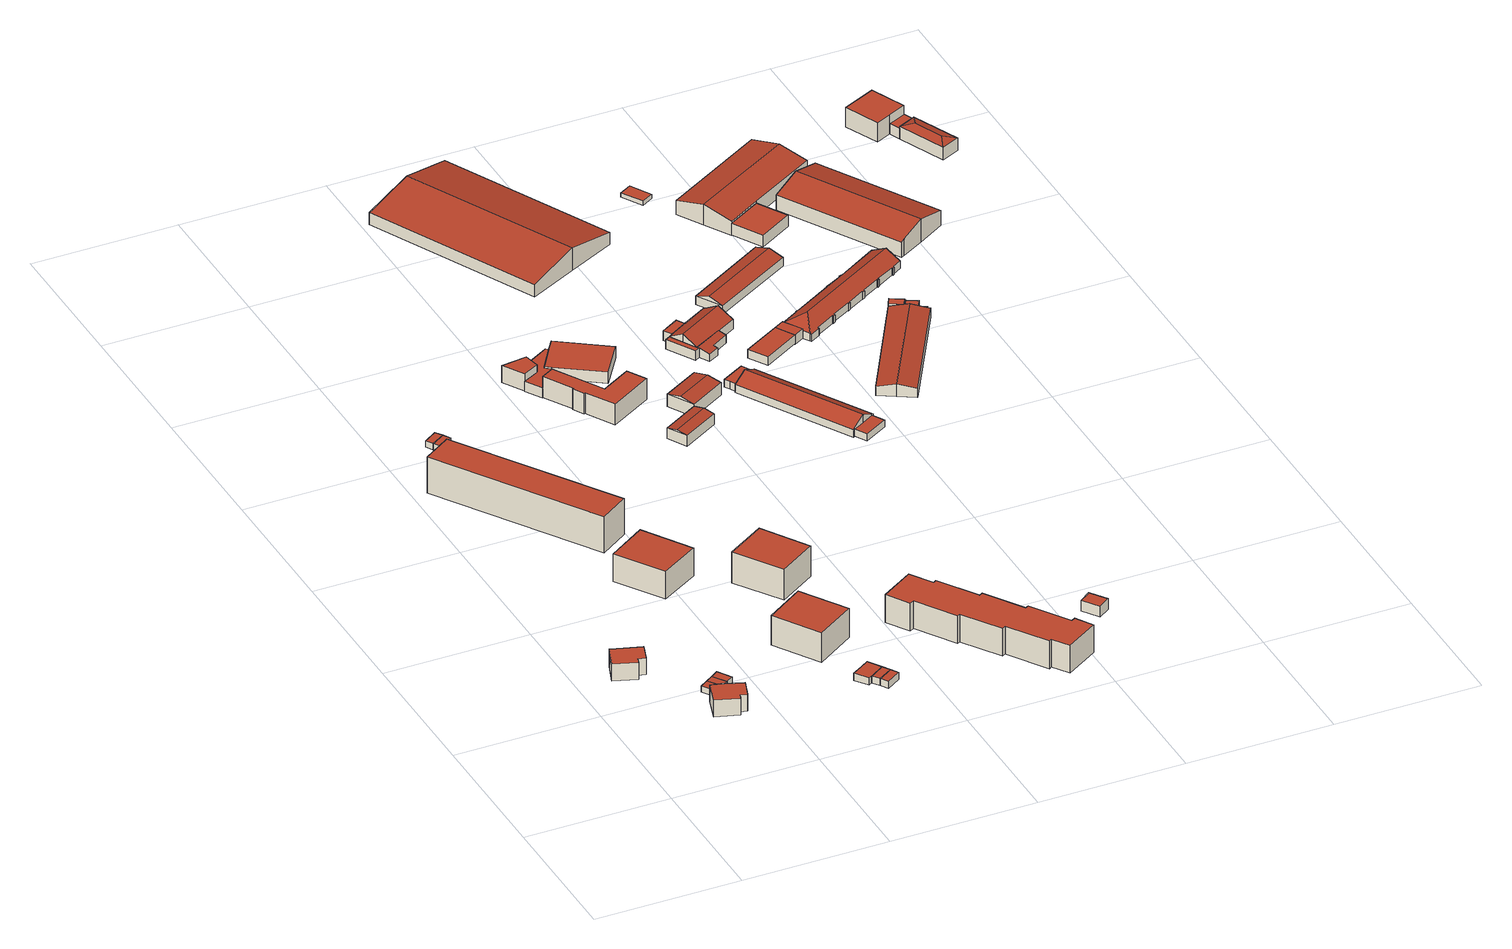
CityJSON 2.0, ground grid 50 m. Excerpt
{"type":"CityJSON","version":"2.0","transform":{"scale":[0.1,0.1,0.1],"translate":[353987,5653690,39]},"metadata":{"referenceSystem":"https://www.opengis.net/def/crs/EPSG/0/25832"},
"CityObjects":{
"building1":{"type":"Building","attributes":{"Geometrietyp2DReferenz":"3000","Gemeindeschluessel":"05315000","function":"31001_1010","roofType":"1000","measuredHeight":6.08,"storeysAboveGround":2},"address":[{"country":"Germany","locality":"Köln","thoroughfareNumber":"18","thoroughfareName":"Edelweißweg"}],"geometry":[{"type":"Solid","lod":"2","boundaries":[[[[0,1,2,3]],[[4,5,1,0]],[[6,7,5,4]],[[8,9,7,6]],[[10,11,9,8]],[[12,13,11,10]],[[14,15,13,12]],[[3,2,15,14]],[[12,10,8,6,4,0,3,14]],[[1,5,7,9,11,13,15,2]]]],"semantics":{"surfaces":[{"type":"WallSurface"},{"type":"RoofSurface"},{"type":"GroundSurface"}],"values":[[0,0,0,0,0,0,0,0,1,2]]}}]},
"building2":{"type":"Building","attributes":{"Geometrietyp2DReferenz":"3000","Gemeindeschluessel":"05315000","function":"31001_1010","roofType":"1000","measuredHeight":6.1,"storeysAboveGround":2},"address":[{"country":"Germany","locality":"Köln","thoroughfareNumber":"16","thoroughfareName":"Edelweißweg"}],"geometry":[{"type":"Solid","lod":"2","boundaries":[[[[16,17,18,19]],[[20,21,17,16]],[[22,23,21,20]],[[24,25,23,22]],[[26,27,25,24]],[[28,29,27,26]],[[19,18,29,28]],[[26,24,22,20,16,19,28]],[[17,21,23,25,27,29,18]]]],"semantics":{"surfaces":[{"type":"WallSurface"},{"type":"RoofSurface"},{"type":"GroundSurface"}],"values":[[0,0,0,0,0,0,0,1,2]]}}]},
"building3":{"type":"Building","attributes":{"Geometrietyp2DReferenz":"3000","Gemeindeschluessel":"05315000","function":"31001_2463","roofType":"1000","measuredHeight":2.07,"storeysAboveGround":1},"geometry":[{"type":"Solid","lod":"2","boundaries":[[[[30,31,32,33]],[[34,35,31,30]],[[36,37,35,34]],[[33,32,37,36]],[[34,30,33,36]],[[31,35,37,32]]]],"semantics":{"surfaces":[{"type":"WallSurface"},{"type":"RoofSurface"},{"type":"GroundSurface"}],"values":[[0,0,0,0,1,2]]}}]},
"building4":{"type":"Building","attributes":{"Geometrietyp2DReferenz":"3000","Gemeindeschluessel":"05315000","function":"31001_2463","roofType":"1000","measuredHeight":2.1,"storeysAboveGround":1},"geometry":[{"type":"Solid","lod":"2","boundaries":[[[[38,39,40,41]],[[30,31,39,38]],[[33,32,31,30]],[[41,40,32,33]],[[30,38,41,33]],[[39,31,32,40]]]],"semantics":{"surfaces":[{"type":"WallSurface"},{"type":"RoofSurface"},{"type":"GroundSurface"}],"values":[[0,0,0,0,1,2]]}}]},
"building5":{"type":"Building","attributes":{"Geometrietyp2DReferenz":"3000","Gemeindeschluessel":"05315000","function":"31001_2463","roofType":"1000","measuredHeight":2.1,"storeysAboveGround":1},"geometry":[{"type":"Solid","lod":"2","boundaries":[[[[42,43,44,45]],[[38,39,43,42]],[[41,40,39,38]],[[45,44,40,41]],[[38,42,45,41]],[[43,39,40,44]]]],"semantics":{"surfaces":[{"type":"WallSurface"},{"type":"RoofSurface"},{"type":"GroundSurface"}],"values":[[0,0,0,0,1,2]]}}]},
"building6":{"type":"Building","attributes":{"Geometrietyp2DReferenz":"3000","Gemeindeschluessel":"05315000","function":"31001_1010","roofType":"1000","measuredHeight":13.21,"storeysAboveGround":4},"address":[{"country":"Germany","locality":"Köln","thoroughfareNumber":"14","thoroughfareName":"Chrysanthemenweg"},{"country":"Germany","locality":"Köln","thoroughfareNumber":"8","thoroughfareName":"Chrysanthemenweg"},{"country":"Germany","locality":"Köln","thoroughfareNumber":"12","thoroughfareName":"Chrysanthemenweg"},{"country":"Germany","locality":"Köln","thoroughfareNumber":"10","thoroughfareName":"Chrysanthemenweg"}],"geometry":[{"type":"Solid","lod":"2","boundaries":[[[[46,47,48,49]],[[50,51,47,46]],[[52,53,51,50]],[[54,55,53,52]],[[49,48,55,54]],[[52,50,46,49,54]],[[47,51,53,55,48]]]],"semantics":{"surfaces":[{"type":"WallSurface"},{"type":"RoofSurface"},{"type":"GroundSurface"}],"values":[[0,0,0,0,0,1,2]]}}]},
"building7":{"type":"Building","attributes":{"Geometrietyp2DReferenz":"3000","Gemeindeschluessel":"05315000","function":"31001_1010","roofType":"1000","measuredHeight":10.16,"storeysAboveGround":3},"address":[{"country":"Germany","locality":"Köln","thoroughfareNumber":"4","thoroughfareName":"Dahlienweg"}],"geometry":[{"type":"Solid","lod":"2","boundaries":[[[[56,57,58,59]],[[60,61,57,56]],[[62,63,61,60]],[[59,58,63,62]],[[60,56,59,62]],[[57,61,63,58]]]],"semantics":{"surfaces":[{"type":"WallSurface"},{"type":"RoofSurface"},{"type":"GroundSurface"}],"values":[[0,0,0,0,1,2]]}}]},
"building8":{"type":"Building","attributes":{"Geometrietyp2DReferenz":"3000","Gemeindeschluessel":"05315000","function":"31001_2463","roofType":"1000","measuredHeight":2.31,"storeysAboveGround":1},"address":[{"country":"Germany","locality":"Köln","thoroughfareNumber":"4","thoroughfareName":"Chrysanthemenweg"}],"geometry":[{"type":"Solid","lod":"2","boundaries":[[[[64,65,66,67]],[[68,69,65,64]],[[70,71,69,68]],[[67,66,71,70]],[[68,64,67,70]],[[65,69,71,66]]]],"semantics":{"surfaces":[{"type":"WallSurface"},{"type":"RoofSurface"},{"type":"GroundSurface"}],"values":[[0,0,0,0,1,2]]}}]},
"building9":{"type":"Building","attributes":{"Geometrietyp2DReferenz":"3000","Gemeindeschluessel":"05315000","function":"31001_2463","roofType":"1000","measuredHeight":2.3,"storeysAboveGround":1},"address":[{"country":"Germany","locality":"Köln","thoroughfareNumber":"4","thoroughfareName":"Chrysanthemenweg"}],"geometry":[{"type":"Solid","lod":"2","boundaries":[[[[72,73,65,64]],[[74,75,73,72]],[[68,69,75,74]],[[64,65,69,68]],[[74,72,64,68]],[[73,75,69,65]]]],"semantics":{"surfaces":[{"type":"WallSurface"},{"type":"RoofSurface"},{"type":"GroundSurface"}],"values":[[0,0,0,0,1,2]]}}]},
"building10":{"type":"Building","attributes":{"Geometrietyp2DReferenz":"3000","Gemeindeschluessel":"05315000","function":"31001_2523","roofType":"1000","measuredHeight":2.63},"geometry":[{"type":"Solid","lod":"2","boundaries":[[[[76,77,78,79]],[[80,81,77,76]],[[82,83,81,80]],[[84,85,83,82]],[[86,87,85,84]],[[88,89,87,86]],[[90,91,89,88]],[[92,93,91,90]],[[79,78,93,92]],[[90,88,86,84,82,80,76,79,92]],[[77,81,83,85,87,89,91,93,78]]]],"semantics":{"surfaces":[{"type":"WallSurface"},{"type":"RoofSurface"},{"type":"GroundSurface"}],"values":[[0,0,0,0,0,0,0,0,0,1,2]]}}]},
"building11":{"type":"Building","attributes":{"Geometrietyp2DReferenz":"3000","Gemeindeschluessel":"05315000","function":"31001_1010","roofType":"1000","measuredHeight":10.64,"storeysAboveGround":3},"address":[{"country":"Germany","locality":"Köln","thoroughfareNumber":"2","thoroughfareName":"Dahlienweg"}],"geometry":[{"type":"Solid","lod":"2","boundaries":[[[[94,95,96,97]],[[98,99,95,94]],[[100,101,99,98]],[[97,96,101,100]],[[98,94,97,100]],[[95,99,101,96]]]],"semantics":{"surfaces":[{"type":"WallSurface"},{"type":"RoofSurface"},{"type":"GroundSurface"}],"values":[[0,0,0,0,1,2]]}}]},
"building12":{"type":"Building","attributes":{"Geometrietyp2DReferenz":"3000","Gemeindeschluessel":"05315000","function":"31001_2463","roofType":"1000","measuredHeight":2.55,"storeysAboveGround":1},"geometry":[{"type":"Solid","lod":"2","boundaries":[[[[84,85,87,86]],[[102,103,85,84]],[[104,105,103,102]],[[88,89,105,104]],[[86,87,89,88]],[[104,102,84,86,88]],[[85,103,105,89,87]]]],"semantics":{"surfaces":[{"type":"WallSurface"},{"type":"RoofSurface"},{"type":"GroundSurface"}],"values":[[0,0,0,0,0,1,2]]}}]},
"building13":{"type":"Building","attributes":{"Geometrietyp2DReferenz":"3000","Gemeindeschluessel":"05315000","function":"31001_2463","roofType":"1000","measuredHeight":2.54,"storeysAboveGround":1},"geometry":[{"type":"Solid","lod":"2","boundaries":[[[[106,107,103,102]],[[108,109,107,106]],[[104,105,109,108]],[[102,103,105,104]],[[108,106,102,104]],[[107,109,105,103]]]],"semantics":{"surfaces":[{"type":"WallSurface"},{"type":"RoofSurface"},{"type":"GroundSurface"}],"values":[[0,0,0,0,1,2]]}}]},
"building14":{"type":"Building","attributes":{"Geometrietyp2DReferenz":"3000","Gemeindeschluessel":"05315000","function":"31001_1010","roofType":"1000","measuredHeight":11.17,"storeysAboveGround":3},"address":[{"country":"Germany","locality":"Köln","thoroughfareNumber":"16","thoroughfareName":"Chrysanthemenweg"}],"geometry":[{"type":"Solid","lod":"2","boundaries":[[[[110,111,112,113]],[[114,115,111,110]],[[116,117,115,114]],[[113,112,117,116]],[[114,110,113,116]],[[111,115,117,112]]]],"semantics":{"surfaces":[{"type":"WallSurface"},{"type":"RoofSurface"},{"type":"GroundSurface"}],"values":[[0,0,0,0,1,2]]}}]},
"building15":{"type":"Building","attributes":{"Gemeindeschluessel":"05315000","Geometrietyp2DReferenz":"3000","function":"31001_3065"},"address":[{"country":"Germany","locality":"Köln","thoroughfareNumber":"42","thoroughfareName":"Neusser Landstr."}],"children":["building15-1","building15-2","building15-3","building15-4"]},
"building15-1":{"type":"BuildingPart","attributes":{"roofType":"1000","measuredHeight":7.59,"storeysAboveGround":2},"parents":["building15"],"geometry":[{"type":"MultiSurface","lod":"2","boundaries":[[[118,119,120,121]],[[122,123,119,118]],[[124,125,123,122]],[[126,127,125,124]],[[128,129,127,126]],[[130,131,132,133]],[[134,135,131,130]],[[136,137,135,134]],[[121,120,137,136]],[[134,130,133,138,139,128,126,124,122,118,121,136]],[[119,123,125,127,129,140,141,132,131,135,137,120]],[[128,139,142,143]],[[140,129,143,142]],[[139,138,144,142]],[[141,140,142,144]],[[138,133,145,144]],[[132,141,144,145]]],"semantics":{"surfaces":[{"type":"WallSurface"},{"type":"RoofSurface"},{"type":"GroundSurface"},{"type":"ClosureSurface"}],"values":[0,0,0,0,0,0,0,0,0,1,2,0,3,0,3,0,3]}}]},
"building15-2":{"type":"BuildingPart","attributes":{"roofType":"1000","measuredHeight":3.64,"storeysAboveGround":2},"address":[{"country":"Germany","locality":"Köln","thoroughfareNumber":"42","thoroughfareName":"Neusser Landstr."}],"parents":["building15"],"geometry":[{"type":"MultiSurface","lod":"2","boundaries":[[[146,147,148,143]],[[149,150,151,152]],[[153,154,150,149]],[[155,156,154,153]],[[157,158,159,160]],[[145,161,158,157]],[[145,157,160,162,155,153,149,152,163,146,143,142,144]],[[148,147,164,151,150,154,156,165,159,158,161,166,167]],[[140,129,148,167]],[[142,143,129,140]],[[168,169,164,147]],[[146,163,169,168]],[[169,170,151,164]],[[163,152,170,169]],[[155,162,165,156]],[[162,160,159,165]],[[132,141,166,161]],[[145,144,141,132]],[[141,140,167,166]],[[144,142,140,141]]],"semantics":{"surfaces":[{"type":"WallSurface"},{"type":"RoofSurface"},{"type":"GroundSurface"},{"type":"ClosureSurface"}],"values":[0,0,0,0,0,0,1,2,0,3,0,3,0,3,3,3,0,3,0,3]}}]},
"building15-3":{"type":"BuildingPart","attributes":{"roofType":"1000","measuredHeight":4.25,"storeysAboveGround":2},"address":[{"country":"Germany","locality":"Köln","thoroughfareNumber":"42","thoroughfareName":"Neusser Landstr."}],"parents":["building15"],"geometry":[{"type":"MultiSurface","lod":"2","boundaries":[[[171,172,156,173]],[[174,175,172,171]],[[176,177,175,174]],[[178,159,177,176]],[[174,171,173,179,178,176]],[[165,156,172,175,177,159]],[[178,179,162,160]],[[160,162,165,159]],[[179,173,155,162]],[[162,155,156,165]]],"semantics":{"surfaces":[{"type":"WallSurface"},{"type":"RoofSurface"},{"type":"GroundSurface"},{"type":"ClosureSurface"}],"values":[0,0,0,0,1,2,0,3,0,3]}}]},
"building15-4":{"type":"BuildingPart","attributes":{"roofType":"1000","measuredHeight":6.2,"storeysAboveGround":2},"address":[{"country":"Germany","locality":"Köln","thoroughfareNumber":"42","thoroughfareName":"Neusser Landstr."}],"parents":["building15"],"geometry":[{"type":"MultiSurface","lod":"2","boundaries":[[[180,170,181,182]],[[182,181,168,183]],[[184,180,182,183]],[[170,169,168,181]],[[180,184,163,152]],[[169,170,152,163]],[[184,183,146,163]],[[168,169,163,146]]],"semantics":{"surfaces":[{"type":"WallSurface"},{"type":"RoofSurface"},{"type":"GroundSurface"},{"type":"ClosureSurface"}],"values":[0,0,1,2,0,3,0,3]}}]},
"building16":{"type":"Building","attributes":{"Geometrietyp2DReferenz":"3000","Gemeindeschluessel":"05315000","function":"31001_1010","roofType":"1000","measuredHeight":10.11,"storeysAboveGround":3},"address":[{"country":"Germany","locality":"Köln","thoroughfareNumber":"18","thoroughfareName":"Chrysanthemenweg"},{"country":"Germany","locality":"Köln","thoroughfareNumber":"20","thoroughfareName":"Chrysanthemenweg"},{"country":"Germany","locality":"Köln","thoroughfareNumber":"22","thoroughfareName":"Chrysanthemenweg"},{"country":"Germany","locality":"Köln","thoroughfareNumber":"24","thoroughfareName":"Chrysanthemenweg"}],"geometry":[{"type":"Solid","lod":"2","boundaries":[[[[185,186,187,188]],[[189,190,186,185]],[[191,192,190,189]],[[193,194,192,191]],[[195,196,194,193]],[[197,198,196,195]],[[199,200,198,197]],[[201,202,200,199]],[[203,204,202,201]],[[205,206,204,203]],[[207,208,206,205]],[[209,210,208,207]],[[211,212,210,209]],[[213,214,212,211]],[[215,216,214,213]],[[217,218,216,215]],[[219,220,218,217]],[[221,222,220,219]],[[223,224,222,221]],[[188,187,224,223]],[[221,219,217,215,213,211,209,207,205,203,201,199,197,195,193,191,189,185,188,223]],[[186,190,192,194,196,198,200,202,204,206,208,210,212,214,216,218,220,222,224,187]]]],"semantics":{"surfaces":[{"type":"WallSurface"},{"type":"RoofSurface"},{"type":"GroundSurface"}],"values":[[0,0,0,0,0,0,0,0,0,0,0,0,0,0,0,0,0,0,0,0,1,2]]}}]},
"building17":{"type":"Building","attributes":{"Geometrietyp2DReferenz":"3000","Gemeindeschluessel":"05315000","function":"31001_2464","roofType":"3100","measuredHeight":4.54,"storeysAboveGround":1},"address":[{"country":"Germany","locality":"Köln","thoroughfareNumber":"42","thoroughfareName":"Neusser Landstr."}],"geometry":[{"type":"Solid","lod":"2","boundaries":[[[[225,226,227,228]],[[229,230,226,225]],[[231,232,230,229]],[[228,227,232,231]],[[225,233,229]],[[231,234,228]],[[228,234,233,225]],[[229,233,234,231]],[[226,230,232,227]]]],"semantics":{"surfaces":[{"type":"WallSurface"},{"type":"RoofSurface"},{"type":"GroundSurface"}],"values":[[0,0,0,0,0,0,1,1,2]]}}]},
"building18":{"type":"Building","attributes":{"Geometrietyp2DReferenz":"3000","Gemeindeschluessel":"05315000","function":"31001_2464","roofType":"3100","measuredHeight":5.49,"storeysAboveGround":1},"address":[{"country":"Germany","locality":"Köln","thoroughfareNumber":"42","thoroughfareName":"Neusser Landstr."}],"geometry":[{"type":"Solid","lod":"2","boundaries":[[[[235,236,237,238]],[[239,240,236,235]],[[241,242,240,239]],[[238,237,242,241]],[[235,243,239]],[[241,244,238]],[[238,244,243,235]],[[239,243,244,241]],[[236,240,242,237]]]],"semantics":{"surfaces":[{"type":"WallSurface"},{"type":"RoofSurface"},{"type":"GroundSurface"}],"values":[[0,0,0,0,0,0,1,1,2]]}}]},
"building19":{"type":"Building","attributes":{"Geometrietyp2DReferenz":"3000","Gemeindeschluessel":"05315000","function":"31001_2523","roofType":"1000","measuredHeight":3.87},"geometry":[{"type":"Solid","lod":"2","boundaries":[[[[245,246,247,248]],[[249,250,246,245]],[[251,252,250,249]],[[248,247,252,251]],[[249,245,248,251]],[[246,250,252,247]]]],"semantics":{"surfaces":[{"type":"WallSurface"},{"type":"RoofSurface"},{"type":"GroundSurface"}],"values":[[0,0,0,0,1,2]]}}]},
"building20":{"type":"Building","attributes":{"Geometrietyp2DReferenz":"3000","Gemeindeschluessel":"05315000","function":"31001_3210","roofType":"3100","measuredHeight":8.28,"storeysAboveGround":1},"address":[{"country":"Germany","locality":"Köln","thoroughfareNumber":"2a","thoroughfareName":"Stallagsbergweg"}],"geometry":[{"type":"Solid","lod":"2","boundaries":[[[[253,254,255,256]],[[257,258,254,253]],[[259,260,258,257]],[[261,262,260,259]],[[263,264,262,261]],[[265,266,264,263]],[[267,268,266,265]],[[256,255,268,267]],[[261,259,257,253,256,263]],[[267,265,263,256]],[[254,258,260,262,264,266,268,255]]]],"semantics":{"surfaces":[{"type":"WallSurface"},{"type":"RoofSurface"},{"type":"GroundSurface"}],"values":[[0,0,0,0,0,0,0,0,1,1,2]]}}]},
"building21":{"type":"Building","attributes":{"Geometrietyp2DReferenz":"3000","Gemeindeschluessel":"05315000","function":"31001_2143","roofType":"1000","measuredHeight":2.79,"storeysAboveGround":1},"address":[{"country":"Germany","locality":"Köln","thoroughfareNumber":"42","thoroughfareName":"Neusser Landstr."}],"geometry":[{"type":"Solid","lod":"2","boundaries":[[[[269,270,271,272]],[[273,274,270,269]],[[275,276,274,273]],[[277,278,276,275]],[[279,280,278,277]],[[272,271,280,279]],[[277,275,273,269,272,279]],[[270,274,276,278,280,271]]]],"semantics":{"surfaces":[{"type":"WallSurface"},{"type":"RoofSurface"},{"type":"GroundSurface"}],"values":[[0,0,0,0,0,0,1,2]]}}]},
"building22":{"type":"Building","attributes":{"name":"Oranjehof","Geometrietyp2DReferenz":"3000","Gemeindeschluessel":"05315000","function":"31001_2724","roofType":"3100","measuredHeight":5.48,"storeysAboveGround":1},"address":[{"country":"Germany","locality":"Köln","thoroughfareNumber":"42","thoroughfareName":"Neusser Landstr."}],"geometry":[{"type":"Solid","lod":"2","boundaries":[[[[281,282,283,284]],[[285,286,282,281]],[[287,288,286,285]],[[289,290,288,287]],[[291,292,290,289]],[[293,294,292,291]],[[295,296,294,293]],[[297,298,296,295]],[[299,300,298,297]],[[284,283,300,299]],[[285,281,284,299,297,287]],[[295,293,291,289,287,297]],[[282,286,288,290,292,294,296,298,300,283]]]],"semantics":{"surfaces":[{"type":"WallSurface"},{"type":"RoofSurface"},{"type":"GroundSurface"}],"values":[[0,0,0,0,0,0,0,0,0,0,1,1,2]]}}]},
"building23":{"type":"Building","attributes":{"Gemeindeschluessel":"05315000","Geometrietyp2DReferenz":"3000","function":"31001_2724"},"address":[{"country":"Germany","locality":"Köln","thoroughfareNumber":"42","thoroughfareName":"Neusser Landstr."}],"children":["building23-1","building23-2","building23-3","building23-4"]},
"building23-1":{"type":"BuildingPart","attributes":{"roofType":"3100","measuredHeight":6.53,"storeysAboveGround":1},"parents":["building23"],"geometry":[{"type":"MultiSurface","lod":"2","boundaries":[[[301,302,303,304]],[[305,306,302,301]],[[307,308,309,310]],[[311,312,308,307]],[[313,314,312,311]],[[315,316,314,313]],[[317,318,316,315]],[[311,307,310,305,301,304,319,313]],[[320,317,315,313,319]],[[321,322,303,302,306,309,308,312,314,316,318]],[[317,320,321,318]],[[319,323,320]],[[323,322,321,320]],[[319,304,324,323]],[[322,323,324,303]],[[310,309,306,305]]],"semantics":{"surfaces":[{"type":"WallSurface"},{"type":"RoofSurface"},{"type":"GroundSurface"},{"type":"ClosureSurface"}],"values":[0,0,0,0,0,0,0,1,1,2,3,0,3,0,3,3]}}]},
"building23-2":{"type":"BuildingPart","attributes":{"roofType":"2100","measuredHeight":3.76,"storeysAboveGround":1},"parents":["building23"],"geometry":[{"type":"MultiSurface","lod":"2","boundaries":[[[325,326,327,328]],[[329,330,326,325]],[[331,332,318,333]],[[334,335,332,331]],[[328,327,335,334]],[[331,333,336,329,325,328,334]],[[326,330,321,318,332,335,327]],[[336,320,329]],[[330,329,320,321]],[[336,333,317,320]],[[318,321,320,317]]],"semantics":{"surfaces":[{"type":"WallSurface"},{"type":"RoofSurface"},{"type":"GroundSurface"},{"type":"ClosureSurface"}],"values":[0,0,0,0,0,1,2,0,3,0,3]}}]},
"building23-3":{"type":"BuildingPart","attributes":{"roofType":"1000","measuredHeight":3.59,"storeysAboveGround":1},"parents":["building23"],"geometry":[{"type":"MultiSurface","lod":"2","boundaries":[[[324,303,337,338]],[[339,340,330,329]],[[338,337,340,339]],[[329,324,338,339]],[[303,330,340,337]],[[323,320,321,322]],[[324,323,322,303]],[[320,329,330,321]]],"semantics":{"surfaces":[{"type":"WallSurface"},{"type":"RoofSurface"},{"type":"GroundSurface"},{"type":"ClosureSurface"}],"values":[0,0,0,1,2,3,3,3]}}]},
"building23-4":{"type":"BuildingPart","attributes":{"roofType":"1000","measuredHeight":3.59,"storeysAboveGround":1},"parents":["building23"],"geometry":[{"type":"Solid","lod":"2","boundaries":[[[[341,342,343,344]],[[310,309,342,341]],[[344,343,306,305]],[[310,341,344,305]],[[342,309,306,343]],[[305,306,309,310]]]],"semantics":{"surfaces":[{"type":"WallSurface"},{"type":"RoofSurface"},{"type":"GroundSurface"},{"type":"ClosureSurface"}],"values":[[0,0,0,1,2,3]]}}]},
"building24":{"type":"Building","attributes":{"Geometrietyp2DReferenz":"3000","Gemeindeschluessel":"05315000","function":"31001_2143","roofType":"1000","measuredHeight":2.52,"storeysAboveGround":1},"address":[{"country":"Germany","locality":"Köln","thoroughfareNumber":"42","thoroughfareName":"Neusser Landstr."}],"geometry":[{"type":"Solid","lod":"2","boundaries":[[[[345,346,347,348]],[[349,350,346,345]],[[351,352,350,349]],[[348,347,352,351]],[[349,345,348,351]],[[346,350,352,347]]]],"semantics":{"surfaces":[{"type":"WallSurface"},{"type":"RoofSurface"},{"type":"GroundSurface"}],"values":[[0,0,0,0,1,2]]}}]},
"building25":{"type":"Building","attributes":{"Geometrietyp2DReferenz":"3000","Gemeindeschluessel":"05315000","function":"31001_2000","roofType":"1000","measuredHeight":3.19,"storeysAboveGround":1},"address":[{"country":"Germany","locality":"Köln","thoroughfareNumber":"42","thoroughfareName":"Neusser Landstr."}],"geometry":[{"type":"Solid","lod":"2","boundaries":[[[[353,354,355,356]],[[357,358,354,353]],[[359,360,358,357]],[[356,355,360,359]],[[357,353,356,359]],[[354,358,360,355]]]],"semantics":{"surfaces":[{"type":"WallSurface"},{"type":"RoofSurface"},{"type":"GroundSurface"}],"values":[[0,0,0,0,1,2]]}}]},
"building26":{"type":"Building","attributes":{"Geometrietyp2DReferenz":"3000","Gemeindeschluessel":"05315000","function":"31001_2724","roofType":"3100","measuredHeight":4.66,"storeysAboveGround":1},"address":[{"country":"Germany","locality":"Köln","thoroughfareNumber":"42","thoroughfareName":"Neusser Landstr."}],"geometry":[{"type":"Solid","lod":"2","boundaries":[[[[361,362,363,364]],[[365,366,362,361]],[[367,368,366,365]],[[364,363,368,367]],[[361,369,365]],[[367,370,364]],[[364,370,369,361]],[[365,369,370,367]],[[362,366,368,363]]]],"semantics":{"surfaces":[{"type":"WallSurface"},{"type":"RoofSurface"},{"type":"GroundSurface"}],"values":[[0,0,0,0,0,0,1,1,2]]}}]},
"building27":{"type":"Building","attributes":{"Geometrietyp2DReferenz":"3000","Gemeindeschluessel":"05315000","function":"31001_2500","roofType":"9999","measuredHeight":1.51,"storeysAboveGround":1},"address":[{"country":"Germany","locality":"Köln","thoroughfareNumber":"4","thoroughfareName":"Stallagsbergweg"}],"geometry":[{"type":"Solid","lod":"2","boundaries":[[[[371,372,373,374]],[[372,375,376,373]],[[371,377,375,372]],[[374,378,377,371]],[[373,376,378,374]],[[375,377,378,376]]]],"semantics":{"surfaces":[{"type":"RoofSurface"},{"type":"WallSurface"},{"type":"GroundSurface"}],"values":[[0,1,1,1,1,2]]}}]},
"building28":{"type":"Building","attributes":{"Geometrietyp2DReferenz":"3000","Gemeindeschluessel":"05315000","function":"31001_1110","roofType":"3100","measuredHeight":4.57,"storeysAboveGround":1},"address":[{"country":"Germany","locality":"Köln","thoroughfareNumber":"42","thoroughfareName":"Neusser Landstr."}],"geometry":[{"type":"Solid","lod":"2","boundaries":[[[[379,380,381,382]],[[383,384,380,379]],[[385,386,384,383]],[[387,388,386,385]],[[389,390,388,387]],[[391,392,390,389]],[[382,381,392,391]],[[385,383,379,387]],[[382,391,389,387,379]],[[380,384,386,388,390,392,381]]]],"semantics":{"surfaces":[{"type":"WallSurface"},{"type":"RoofSurface"},{"type":"GroundSurface"}],"values":[[0,0,0,0,0,0,0,1,1,2]]}}]},
"building29":{"type":"Building","attributes":{"name":"Oranjehof","Gemeindeschluessel":"05315000","Geometrietyp2DReferenz":"3000","function":"31001_1220"},"address":[{"country":"Germany","locality":"Köln","thoroughfareNumber":"42","thoroughfareName":"Neusser Landstr."}],"children":["building29-1","building29-2"]},
"building29-1":{"type":"BuildingPart","attributes":{"roofType":"5000","measuredHeight":5.51,"storeysAboveGround":1},"parents":["building29"],"geometry":[{"type":"Solid","lod":"2","boundaries":[[[[393,394,395,396]],[[397,398,394,393]],[[399,400,398,397]],[[401,402,400,399]],[[403,404,402,401]],[[405,406,404,403]],[[407,408,406,405]],[[409,410,408,407]],[[411,412,410,409]],[[413,414,412,411]],[[415,416,414,413]],[[417,418,416,415]],[[419,420,418,417]],[[421,422,420,419]],[[423,424,422,421]],[[425,426,424,423]],[[427,428,426,425]],[[429,430,428,427]],[[431,432,430,429]],[[433,434,432,431]],[[435,436,437,438]],[[439,440,436,435]],[[441,442,440,439]],[[443,444,442,441]],[[445,446,444,443]],[[447,448,446,445]],[[449,450,448,447]],[[451,452,450,449]],[[453,454,452,451]],[[455,456,454,453]],[[457,458,456,455]],[[459,460,458,457]],[[461,462,460,459]],[[463,464,462,461]],[[465,466,464,463]],[[467,468,466,465]],[[469,470,468,467]],[[471,472,470,469]],[[473,474,472,471]],[[475,476,474,473]],[[396,395,476,475]],[[465,463,461,459,457,455,453,451,449,447,445,443,441,439,435,438,477]],[[438,433,431,477]],[[431,429,427,425,423,421,419,417,415,413,411,409,407,405,403,401,399,397,393,396,475,473,471,469,467,465,477]],[[394,398,400,402,404,406,408,410,412,414,416,418,420,422,424,426,428,430,432,434,437,436,440,442,444,446,448,450,452,454,456,458,460,462,464,466,468,470,472,474,476,395]],[[433,438,437,434]]]],"semantics":{"surfaces":[{"type":"WallSurface"},{"type":"RoofSurface"},{"type":"GroundSurface"},{"type":"ClosureSurface"}],"values":[[0,0,0,0,0,0,0,0,0,0,0,0,0,0,0,0,0,0,0,0,0,0,0,0,0,0,0,0,0,0,0,0,0,0,0,0,0,0,0,0,0,1,1,1,2,3]]}}]},
"building29-2":{"type":"BuildingPart","attributes":{"roofType":"1000","measuredHeight":3.34,"storeysAboveGround":1},"parents":["building29"],"geometry":[{"type":"MultiSurface","lod":"2","boundaries":[[[478,436,479,356]],[[353,480,434,481]],[[356,479,480,353]],[[481,478,356,353]],[[436,434,480,479]],[[478,481,433,438,437,436]],[[434,437,438,433]]],"semantics":{"surfaces":[{"type":"WallSurface"},{"type":"RoofSurface"},{"type":"GroundSurface"},{"type":"ClosureSurface"}],"values":[0,0,0,1,2,0,3]}}]},
"building30":{"type":"Building","attributes":{"Gemeindeschluessel":"05315000","Geometrietyp2DReferenz":"3000","function":"31001_1110"},"address":[{"country":"Germany","locality":"Köln","thoroughfareNumber":"42","thoroughfareName":"Neusser Landstr."}],"children":["building30-1","building30-2"]},
"building30-1":{"type":"BuildingPart","attributes":{"roofType":"1000","measuredHeight":2.46,"storeysAboveGround":1},"parents":["building30"],"geometry":[{"type":"Solid","lod":"2","boundaries":[[[[482,483,484,485]],[[486,487,483,482]],[[488,489,490,491]],[[492,493,489,488]],[[494,495,493,492]],[[485,484,495,494]],[[492,488,491,486,482,485,494]],[[483,487,490,489,493,495,484]],[[486,491,490,487]]]],"semantics":{"surfaces":[{"type":"WallSurface"},{"type":"RoofSurface"},{"type":"GroundSurface"},{"type":"ClosureSurface"}],"values":[[0,0,0,0,0,0,1,2,3]]}}]},
"building30-2":{"type":"BuildingPart","attributes":{"roofType":"1000","measuredHeight":4.11,"storeysAboveGround":1},"parents":["building30"],"geometry":[{"type":"MultiSurface","lod":"2","boundaries":[[[496,497,498,499]],[[500,490,497,496]],[[499,498,487,501]],[[500,496,499,501]],[[497,490,487,498]],[[500,501,486,491]],[[487,490,491,486]]],"semantics":{"surfaces":[{"type":"WallSurface"},{"type":"RoofSurface"},{"type":"GroundSurface"},{"type":"ClosureSurface"}],"values":[0,0,0,1,2,0,3]}}]},
"building31":{"type":"Building","attributes":{"Gemeindeschluessel":"05315000","Geometrietyp2DReferenz":"3000","function":"31001_1220"},"address":[{"country":"Germany","locality":"Köln","thoroughfareNumber":"42","thoroughfareName":"Neusser Landstr."}],"children":["building31-1","building31-2"]},
"building31-1":{"type":"BuildingPart","attributes":{"roofType":"1000","measuredHeight":4.28,"storeysAboveGround":1},"parents":["building31"],"geometry":[{"type":"Solid","lod":"2","boundaries":[[[[502,503,504,505]],[[506,507,503,502]],[[508,509,507,506]],[[502,505,508,506]],[[504,503,507,509]],[[508,505,504,509]]]],"semantics":{"surfaces":[{"type":"WallSurface"},{"type":"RoofSurface"},{"type":"GroundSurface"},{"type":"ClosureSurface"}],"values":[[0,0,0,1,2,3]]}}]},
"building31-2":{"type":"BuildingPart","attributes":{"roofType":"3100","measuredHeight":7.41,"storeysAboveGround":1},"address":[{"country":"Germany","locality":"Köln","thoroughfareNumber":"42","thoroughfareName":"Neusser Landstr."}],"parents":["building31"],"geometry":[{"type":"MultiSurface","lod":"2","boundaries":[[[510,511,512,513]],[[514,515,511,510]],[[516,517,515,514]],[[518,519,517,516]],[[520,521,519,518]],[[522,523,521,520]],[[516,514,510,518]],[[513,522,520,518,510]],[[512,511,515,517,519,521,523]],[[504,509,512,523]],[[522,513,508,505]],[[509,504,505,508]]],"semantics":{"surfaces":[{"type":"WallSurface"},{"type":"RoofSurface"},{"type":"GroundSurface"},{"type":"ClosureSurface"}],"values":[0,0,0,0,0,0,1,1,2,0,0,3]}}]},
"building32":{"type":"Building","attributes":{"Geometrietyp2DReferenz":"3000","Gemeindeschluessel":"05315000","function":"31001_2081","roofType":"3100","measuredHeight":8.46,"storeysAboveGround":1},"address":[{"country":"Germany","locality":"Köln","thoroughfareNumber":"42","thoroughfareName":"Neusser Landstr."}],"geometry":[{"type":"Solid","lod":"2","boundaries":[[[[524,525,526,527]],[[528,529,525,524]],[[530,531,529,528]],[[532,533,531,530]],[[534,535,533,532]],[[536,537,535,534]],[[527,526,537,536]],[[527,536,534,532,524]],[[530,528,524,532]],[[525,529,531,533,535,537,526]]]],"semantics":{"surfaces":[{"type":"WallSurface"},{"type":"RoofSurface"},{"type":"GroundSurface"}],"values":[[0,0,0,0,0,0,0,1,1,2]]}}]},
"building33":{"type":"Building","attributes":{"name":"DLRG","Geometrietyp2DReferenz":"3000","Gemeindeschluessel":"05315000","function":"31001_3070","roofType":"1000","measuredHeight":7.06,"storeysAboveGround":2},"address":[{"country":"Germany","locality":"Köln","thoroughfareNumber":"1b","thoroughfareName":"Oranjehofstr."}],"geometry":[{"type":"Solid","lod":"2","boundaries":[[[[538,539,540,541]],[[542,543,539,538]],[[544,545,543,542]],[[546,547,545,544]],[[541,540,547,546]],[[544,542,538,541,546]],[[539,543,545,547,540]]]],"semantics":{"surfaces":[{"type":"WallSurface"},{"type":"RoofSurface"},{"type":"GroundSurface"}],"values":[[0,0,0,0,0,1,2]]}}]},
"building34":{"type":"Building","attributes":{"Geometrietyp2DReferenz":"3000","Gemeindeschluessel":"05315000","function":"31001_3070","roofType":"1000","measuredHeight":3.84,"storeysAboveGround":1},"address":[{"country":"Germany","locality":"Köln","thoroughfareNumber":"1c","thoroughfareName":"Oranjehofstr."}],"geometry":[{"type":"Solid","lod":"2","boundaries":[[[[548,549,539,550]],[[551,552,549,548]],[[553,543,552,551]],[[550,539,543,553]],[[551,548,550,553]],[[549,552,543,539]]]],"semantics":{"surfaces":[{"type":"WallSurface"},{"type":"RoofSurface"},{"type":"GroundSurface"}],"values":[[0,0,0,0,1,2]]}}]},
"building35":{"type":"Building","attributes":{"Geometrietyp2DReferenz":"3000","Gemeindeschluessel":"05315000","function":"31001_2463","roofType":"3200","measuredHeight":5.62,"storeysAboveGround":1},"geometry":[{"type":"Solid","lod":"2","boundaries":[[[[554,555,549,556]],[[557,558,555,554]],[[559,552,558,557]],[[556,549,552,559]],[[554,560,557]],[[559,561,556]],[[556,561,560,554]],[[557,560,561,559]],[[555,558,552,549]]]],"semantics":{"surfaces":[{"type":"WallSurface"},{"type":"RoofSurface"},{"type":"GroundSurface"}],"values":[[0,0,0,0,1,1,1,1,2]]}}]}
},
"vertices":[
[93,637,143],[93,637,82],[86,618,82],[86,618,143],[115,630,143],[115,630,82],[194,604,143],[194,604,82],[174,544,143],[174,544,82],[149,551,143],[149,551,82],[142,531,143],[142,531,82],[64,559,143],[64,559,82],
[323,323,139],[323,323,78],[288,333,78],[288,333,139],[391,297,139],[391,297,78],[369,235,139],[369,235,78],[347,242,139],[347,242,78],[341,225,139],[341,225,78],[263,251,139],[263,251,78],
[348,369,97],[348,369,76],[317,414,76],[317,414,97],[319,350,97],[319,350,76],[289,395,97],[289,395,76],
[371,384,97],[371,384,76],[341,430,76],[341,430,97],
[396,400,97],[396,400,76],[366,446,76],[366,446,97],
[103,1809,207],[103,1809,75],[66,1785,75],[66,1785,207],[450,1279,207],[450,1279,75],[352,1215,207],[352,1215,75],[6,1746,207],[6,1746,75],
[541,977,181],[541,977,79],[437,1139,79],[437,1139,181],[409,898,181],[409,898,79],[305,1055,181],[305,1055,79],
[171,1980,99],[171,1980,76],[155,2004,76],[155,2004,99],[124,1950,99],[124,1950,76],[109,1974,99],[109,1974,76],
[186,1956,99],[186,1956,76],[139,1926,99],[139,1926,76],
[753,265,100],[753,265,74],[739,256,74],[739,256,100],[756,267,100],[756,267,74],[802,296,100],[802,296,74],[831,250,100],[831,250,74],[784,219,100],[784,219,74],[781,218,100],[781,218,74],[769,210,100],[769,210,74],[738,255,100],[738,255,74],
[826,471,182],[826,471,75],[726,626,75],[726,626,182],[692,385,182],[692,385,75],[594,538,182],[594,538,75],
[848,225,100],[848,225,74],[798,193,100],[798,193,74],
[864,200,100],[864,200,74],[814,168,100],[814,168,74],
[870,838,178],[870,838,66],[771,995,66],[771,995,178],[742,757,178],[742,757,66],[638,911,178],[638,911,66],
[632,1939,147],[632,1939,71],[688,1843,71],[688,1843,147],[628,1937,147],[628,1937,71],[607,1974,147],[607,1974,71],[611,1976,147],[611,1976,71],[553,2075,147],[553,2075,71],[798,1993,147],[798,1993,71],[711,1942,71],[711,1942,147],[835,1929,147],[835,1929,71],[688,1842,147],[688,1842,71],[695,1932,147],[597,2100,147],[597,2100,71],[695,1932,71],[597,2100,105],[553,2075,105],[695,1932,105],[711,1942,105],
[519,2132,105],[519,2132,69],[553,2075,69],[569,2217,105],[569,2217,69],[564,2216,69],[564,2216,105],[653,2267,105],[653,2267,69],[663,2260,105],[663,2260,69],[605,2133,105],[605,2133,69],[623,2159,69],[623,2159,105],[711,1942,69],[605,2172,105],[575,2161,105],[575,2161,69],[605,2172,69],[695,1932,69],[597,2100,69],[519,2132,70],[575,2161,70],[564,2216,70],
[685,2291,111],[685,2291,69],[663,2260,111],[849,2178,111],[849,2178,69],[768,2060,111],[768,2060,69],[623,2159,111],[605,2172,111],
[564,2216,132],[476,2204,70],[476,2204,132],[519,2132,132],[575,2161,132],
[1122,495,179],[1122,495,78],[1073,570,78],[1073,570,179],[1133,502,179],[1133,502,78],[1219,371,179],[1219,371,78],[1230,378,179],[1230,378,78],[1315,248,179],[1315,248,78],[1327,254,179],[1327,254,78],[1412,125,179],[1412,125,78],[1426,131,179],[1426,131,78],[1462,74,179],[1462,74,78],[1349,2,179],[1349,2,78],[1311,57,179],[1311,57,78],[1302,50,179],[1302,50,78],[1215,182,179],[1215,182,78],[1202,174,179],[1202,174,78],[1118,302,179],[1118,302,78],[1108,296,179],[1108,296,78],[1022,428,179],[1022,428,78],[1008,421,179],[1008,421,78],[959,497,179],[959,497,78],
[833,1638,113],[833,1638,74],[960,1711,74],[960,1711,113],[796,1703,113],[796,1703,74],[922,1776,113],[922,1776,74],[815,1671,120],[941,1744,120],
[922,1776,119],[922,1776,73],[1049,1849,73],[1049,1849,119],[873,1863,119],[873,1863,73],[999,1936,119],[999,1936,73],[898,1820,128],[1024,1893,128],
[1617,296,97],[1617,296,58],[1578,351,58],[1578,351,97],[1576,268,97],[1576,268,58],[1538,323,97],[1538,323,58],
[775,2599,105],[775,2599,61],[941,2681,61],[941,2681,144],[491,3176,105],[491,3176,61],[505,3182,108],[505,3182,61],[543,3201,117],[543,3201,61],[657,3257,144],[657,3257,61],[823,3337,105],[823,3337,61],[1107,2762,105],[1107,2762,61],
[1158,1936,97],[1158,1936,69],[1116,1912,69],[1116,1912,97],[1178,1899,97],[1178,1899,69],[1100,1854,97],[1100,1854,69],[1090,1873,97],[1090,1873,69],[1079,1891,97],[1079,1891,69],
[1097,1852,96],[1097,1852,68],[1316,1471,68],[1316,1471,96],[1100,1854,98],[1100,1854,68],[1142,1878,123],[1142,1878,68],[1178,1899,101],[1178,1899,68],[1187,1905,96],[1187,1905,68],[1408,1525,96],[1408,1525,68],[1402,1522,99],[1402,1522,68],[1362,1498,123],[1362,1498,68],[1320,1474,98],[1320,1474,68],
[1038,2174,105],[1038,2174,69],[1025,2166,69],[1025,2166,105],[1038,2175,104],[1038,2175,69],[1100,2211,105],[1100,2211,69],[1099,2212,69],[1099,2212,104],[1185,2263,104],[1185,2263,69],[1213,2216,134],[1213,2216,69],[1242,2169,104],[1242,2169,69],[1174,2131,104],[1174,2131,69],[1050,2121,134],[1076,2076,104],[1076,2076,69],[1050,2121,69],[1050,2121,104],[1025,2166,104],
[1099,2037,95],[1099,2037,69],[1136,2058,69],[1136,2058,95],[1080,2070,104],[1080,2070,69],[1188,2107,99],[1188,2107,69],[1174,2131,106],[1130,2072,99],[1130,2072,69],[1076,2076,106],
[1008,2157,69],[1008,2157,104],[1063,2060,104],[1063,2060,69],
[1083,2239,104],[1083,2239,69],[1021,2204,69],[1021,2204,104],
[1425,1479,96],[1425,1479,71],[1402,1522,71],[1402,1522,96],[1344,1433,96],[1344,1433,71],[1320,1474,96],[1320,1474,71],
[1377,2012,102],[1377,2012,70],[1340,2077,70],[1340,2077,102],[1250,1939,102],[1250,1939,70],[1212,2003,102],[1212,2003,70],
[1249,2258,97],[1249,2258,66],[1530,2420,66],[1530,2420,97],[1199,2344,97],[1199,2344,66],[1479,2509,97],[1479,2509,66],[1224,2301,113],[1504,2464,113],
[1291,2910,78],[1330,2932,78],[1289,3004,78],[1248,2980,78],[1330,2932,63],[1289,3004,63],[1291,2910,63],[1248,2980,63],
[1534,1622,112],[1534,1622,66],[1590,1590,66],[1590,1590,99],[1478,1655,99],[1478,1655,66],[1703,2039,99],[1703,2039,66],[1760,2006,112],[1760,2006,66],[1806,1978,101],[1806,1978,66],[1816,1973,99],[1816,1973,66],
[1745,2189,94],[1745,2189,68],[1743,2192,68],[1743,2192,96],[1739,2186,94],[1739,2186,68],[1737,2189,96],[1737,2189,68],[1677,2154,96],[1677,2154,68],[1678,2152,94],[1678,2152,68],[1669,2146,94],[1669,2146,68],[1668,2148,96],[1668,2148,68],[1609,2114,96],[1609,2114,68],[1610,2112,94],[1610,2112,68],[1603,2108,94],[1603,2108,68],[1602,2110,96],[1602,2110,68],[1538,2073,96],[1538,2073,68],[1540,2070,94],[1540,2070,68],[1531,2065,94],[1531,2065,68],[1529,2068,96],[1529,2068,68],[1461,2028,96],[1461,2028,68],[1463,2025,94],[1463,2025,68],[1428,2005,94],[1428,2005,68],[1426,2008,96],[1426,2008,68],[1412,2032,96],[1412,2032,68],[1374,2097,96],[1374,2097,68],[1375,2097,68],[1375,2097,96],[1441,2137,95],[1441,2137,68],[1439,2141,93],[1439,2141,68],[1446,2145,93],[1446,2145,68],[1450,2142,95],[1450,2142,68],[1583,2219,96],[1583,2219,68],[1581,2222,94],[1581,2222,68],[1589,2227,94],[1589,2227,68],[1591,2224,96],[1591,2224,68],[1645,2255,96],[1645,2255,68],[1643,2258,94],[1643,2258,68],[1650,2262,94],[1650,2262,68],[1652,2259,96],[1652,2259,68],[1792,2342,96],[1792,2342,68],[1819,2297,123],[1819,2297,68],[1845,2252,96],[1845,2252,68],[1814,2233,95],[1814,2233,68],[1815,2229,94],[1815,2229,68],[1809,2226,94],[1809,2226,68],[1807,2229,95],[1807,2229,68],[1450,2082,123],
[1374,2097,102],[1340,2077,68],[1377,2012,68],[1412,2032,102],
[1806,1978,91],[1806,1978,67],[1816,1994,67],[1816,1994,91],[1746,2014,91],[1746,2014,67],[1771,2056,91],[1771,2056,67],[1760,2039,67],[1760,2039,91],[1807,2035,91],[1807,2035,67],[1793,2010,91],[1793,2010,67],
[1717,2064,108],[1717,2064,67],[1703,2039,67],[1703,2039,108],[1760,2039,108],[1746,2014,108],
[1636,2607,110],[1636,2607,68],[1577,2708,68],[1577,2708,110],[1519,2539,110],[1519,2539,68],[1460,2640,110],[1460,2640,68],
[1409,2729,140],[1409,2729,66],[1460,2640,66],[1460,2640,118],[1357,2817,118],[1357,2817,66],[1710,3022,118],[1710,3022,66],[1761,2933,140],[1761,2933,66],[1813,2844,118],[1813,2844,66],[1577,2708,118],[1577,2708,66],
[1737,2766,147],[1737,2766,63],[1645,2712,63],[1645,2712,119],[1829,2819,119],[1829,2819,63],[2062,2418,119],[2062,2418,63],[1970,2364,147],[1970,2364,63],[1891,2319,123],[1891,2319,63],[1878,2311,119],[1878,2311,63],
[2237,3048,76],[2237,3048,5],[2185,3166,5],[2185,3166,76],[2175,3020,76],[2175,3020,5],[2123,2996,76],[2123,2996,5],[2071,3114,76],[2071,3114,5],
[2253,3012,44],[2253,3012,5],[2237,3048,44],[2191,2983,44],[2191,2983,5],[2175,3020,44],
[2324,2850,50],[2324,2850,5],[2253,3012,50],[2262,2822,50],[2262,2822,5],[2191,2983,50],[2279,2867,61],[2236,2966,61]
]}
